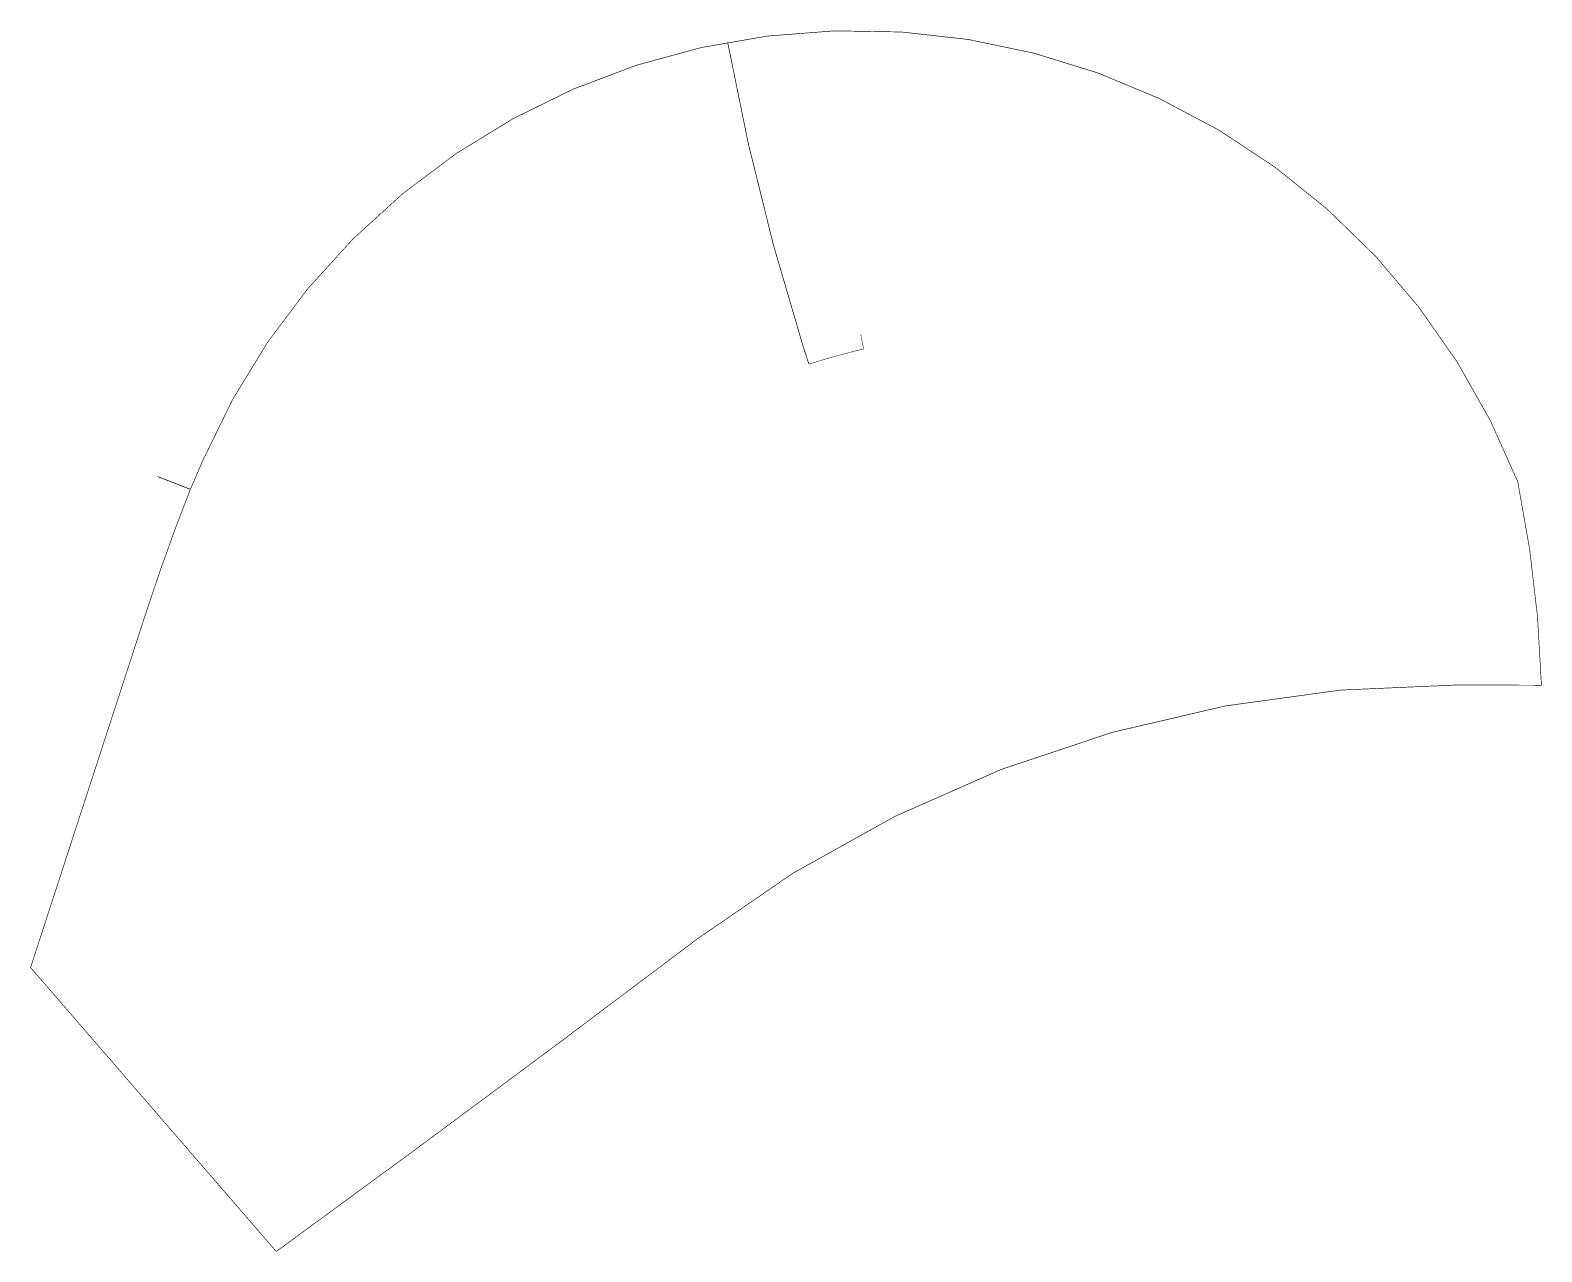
# Model space of a CAD drawing. Header units: inches. Extents: x 671254 to 671447, y 802426 to 802582.
import ezdxf

# ---------------------------------------------------------------- set-up
doc = ezdxf.new("R2010")
doc.units = ezdxf.units.IN
doc.header["$MEASUREMENT"] = 0
for name, color, linetype in [('Pipe-Lateral-10 Bars-110mm', 7, 'Continuous'), ('Pipe-Lateral-10 Bars-160mm', 7, 'Continuous'), ('Pipe-Lateral-10 Bars-63mm', 7, 'Continuous'), ('Pipe-Lateral-10 Bars-90mm', 7, 'Continuous')]:
    doc.layers.add(name, color=color, linetype=linetype)
doc.styles.get("Standard").update_dxf_attribs({"font": 'arial.ttf'})
doc.linetypes.add('110mm', pattern='A,0.5,-0.2,["110mm",Standard,S=0.1,R=0,X=-0.1,Y=-0.05],-0.5', length=1.2)
doc.linetypes.add('160mm', pattern='A,0.5,-0.2,["160mm",Standard,S=0.1,R=0,X=-0.1,Y=-0.05],-0.5', length=1.2)
doc.linetypes.add('63mm', pattern='A,0.5,-0.2,["63mm",Standard,S=0.1,R=0,X=-0.1,Y=-0.05],-0.5', length=1.2)
doc.linetypes.add('90mm', pattern='A,0.5,-0.2,["90mm",Standard,S=0.1,R=0,X=-0.1,Y=-0.05],-0.5', length=1.2)

msp = doc.modelspace()

# ---------------------------------------------------------------- linework, layer by layer
at = {"layer": 'Pipe-Lateral-10 Bars-110mm', "color": 1, "linetype": '110mm', "lineweight": 158, "const_width": 0.09, "elevation": 99.6}
for points in [[(671352.22, 802541.61, -0.031301), (671342.66, 802580.2)], [(671353.05, 802539.05, -0.002121), (671352.22, 802541.61, -0.002121)]]:
    msp.add_lwpolyline(points, format="xyb", dxfattribs=at)
at = {"layer": 'Pipe-Lateral-10 Bars-160mm', "color": 150, "linetype": '160mm', "const_width": 0.09, "elevation": 144.6}
msp.add_lwpolyline([(671269.83, 802524.67), (671274, 802523.04)], dxfattribs=at)
at = {"layer": 'Pipe-Lateral-10 Bars-63mm', "color": 200, "linetype": '63mm', "const_width": 0.06, "elevation": 57}
msp.add_lwpolyline([(671359.67, 802542.88), (671360.04, 802540.99)], dxfattribs=at)
msp.add_lwpolyline([(671360.04, 802540.99), (671358.88, 802540.7, 0.014848), (671353.05, 802539.05, -238.761146)], format="xyb", dxfattribs=at)
at = {"layer": 'Pipe-Lateral-10 Bars-90mm', "color": 40, "linetype": '90mm', "true_color": 0xf8d731, "const_width": 0.08, "elevation": 81.4}
for points in [[(671274, 802523.04), (671275.65, 802526.85, -0.669665), (671443.63, 802524.01)], [(671253.58, 802461.91), (671268.4, 802507.47, -0.015179), (671274, 802523.04)], [(671443.63, 802524.01, -0.043954), (671446.66, 802498, -0.068188)], [(671446.66, 802498), (671435.83, 802498.03, 0.164082), (671338.77, 802465.56, -0.004682), (671284.98, 802425.61, -0.000002)]]:
    msp.add_lwpolyline(points, format="xyb", dxfattribs=at)
msp.add_lwpolyline([(671284.98, 802425.61), (671253.58, 802461.91)], dxfattribs=at)

doc.saveas('drawing.dxf')
